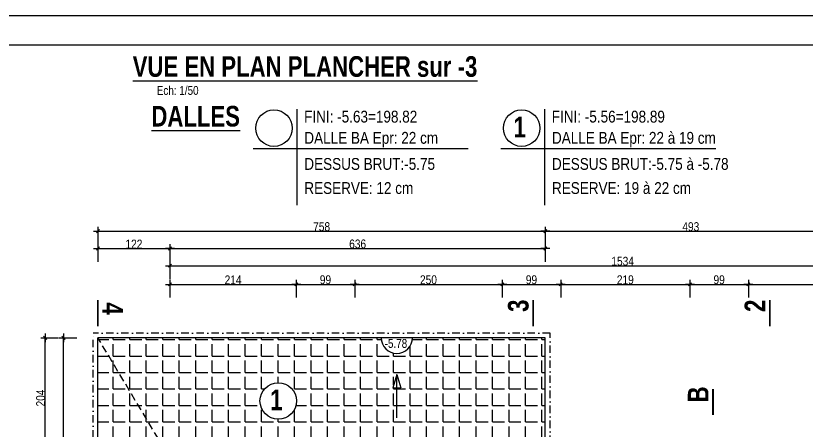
# Model space of a CAD drawing. Header units: centimetres. Extents: x 16433 to 114398, y -50094 to -12305.
# Drawn here: x 54933 to 56272, y -34576 to -33873 of the extents above; entities that cross this region are included whole.
import ezdxf
from ezdxf.enums import TextEntityAlignment as Align

# ---------------------------------------------------------------- set-up
doc = ezdxf.new("R2010")
doc.units = ezdxf.units.CM
doc.header["$LTSCALE"] = 0.5
doc.linetypes.add('CACHEX2', pattern=[19.05, 12.7, -6.35])
doc.linetypes.add('TIRETPTX2', pattern=[50.8, 25.4, -12.7, 0, -12.7])
doc.layers.get('DEFPOINTS').update_dxf_attribs({"linetype": 'CONTINUOUS'})
for name, color, linetype in [('01_cote_gen', 4, 'CONTINUOUS'), ('01_isolant ext', 2, 'TIRETPTX2'), ('01_linteaux', 2, 'CONTINUOUS'), ('01_poch_BN', 9, 'CONTINUOUS'), ('01_texte', 230, 'CONTINUOUS'), ('AA_COTES', 2, 'CONTINUOUS')]:
    doc.layers.add(name, color=color, linetype=linetype)
doc.styles.add('ARIAL NA', font='ARIALN.TTF')
doc.styles.add('impact', font='impact.ttf')
doc.styles.add('MATTE_TXT', font='arial.ttf')
doc.styles.add('STYLE2', font='ARIALN.TTF')
doc.dimstyles.new('JB50', dxfattribs={"dimscale": 0.1, "dimtxt": 150, "dimasz": 15, "dimexe": 0.1, "dimexo": 0.1, "dimgap": 0.09, "dimtad": 1, "dimdec": 1, "dimdsep": 46, "dimtxsty": 'STYLE2', "dimblk1": 'BOND_G', "dimblk2": 'BOND_D', "dimsah": 1, "dimcen": 1.5, "dimdle": 0.01, "dimse1": 1, "dimse2": 1, "dimclrd": 4, "dimclre": 2, "dimclrt": 6, "dimazin": 2, "dimtfac": 2.333333, "dimtdec": 1, "dimtix": 1, "dimtmove": 2, "dimatfit": 3, "dimldrblk": 'BOND_G', "dimfxl": 1, "dimtolj": 1, "dimtzin": 0, "dimarcsym": 0})

# ---------------------------------------------------------------- blocks, each defined once
blk = doc.blocks.new('BOND_G')
at = {"layer": 'AA_COTES', "color": 0}
for p, q in [((0, -5), (0, 15)), ((5, 0), (-5, 0)), ((1.77, 1.77), (-1.77, -1.77))]:
    blk.add_line(p, q, dxfattribs=at)
blk = doc.blocks.new('BOND_D')
at = {"layer": 'AA_COTES', "color": 0}
for p, q in [((5, 0), (-5, 0)), ((-1.77, -1.77), (1.77, 1.77)), ((0, 5), (0, -15))]:
    blk.add_line(p, q, dxfattribs=at)
blk = doc.blocks.new('*D3159')
at = {"layer": '01_cote_gen', "color": 4, "lineweight": -2, "transparency": 16777216}
blk.add_line((55195.3, -34328.5), (55406.3, -34328.5), dxfattribs=at)
at = {"layer": 'DEFPOINTS', "color": 0}
for p in [(55407.8, -34328.5), (55193.8, -34351), (55407.8, -34351)]:
    blk.add_point(p, dxfattribs=at)
at = {"layer": '01_cote_gen', "color": 4, "lineweight": -2, "transparency": 16777216, "xscale": 1.5, "yscale": 1.5, "zscale": 1.5, "rotation": 180}
blk.add_blockref('BOND_G', (55193.8, -34328.5), dxfattribs=at)
at = {"layer": '01_cote_gen', "color": 4, "lineweight": -2, "transparency": 16777216, "xscale": 1.5, "yscale": 1.5, "zscale": 1.5}
blk.add_blockref('BOND_D', (55407.8, -34328.5), dxfattribs=at)
at = {"layer": '01_cote_gen', "color": 6, "transparency": 16777216, "insert": (55300.8, -34320.9), "char_height": 15, "attachment_point": 5, "style": 'STYLE2'}
blk.add_mtext('\\A1;214', dxfattribs=at)
blk = doc.blocks.new('*D3160')
at = {"layer": '01_cote_gen', "color": 4, "lineweight": -2, "transparency": 16777216}
blk.add_line((55758.3, -34328.5), (55854.3, -34328.5), dxfattribs=at)
at = {"layer": 'DEFPOINTS', "color": 0}
for p in [(55855.8, -34328.5), (55756.8, -34351), (55855.8, -34351)]:
    blk.add_point(p, dxfattribs=at)
at = {"layer": '01_cote_gen', "color": 4, "lineweight": -2, "transparency": 16777216, "xscale": 1.5, "yscale": 1.5, "zscale": 1.5, "rotation": 180}
blk.add_blockref('BOND_G', (55756.8, -34328.5), dxfattribs=at)
at = {"layer": '01_cote_gen', "color": 4, "lineweight": -2, "transparency": 16777216, "xscale": 1.5, "yscale": 1.5, "zscale": 1.5}
blk.add_blockref('BOND_D', (55855.8, -34328.5), dxfattribs=at)
at = {"layer": '01_cote_gen', "color": 6, "transparency": 16777216, "insert": (55806.3, -34320.8), "char_height": 15, "attachment_point": 5, "style": 'STYLE2'}
blk.add_mtext('\\A1;99', dxfattribs=at)
blk = doc.blocks.new('*D3161')
at = {"layer": '01_cote_gen', "color": 4, "lineweight": -2, "transparency": 16777216}
blk.add_line((55857.3, -34328.5), (56073.3, -34328.5), dxfattribs=at)
at = {"layer": 'DEFPOINTS', "color": 0}
for p in [(56074.8, -34328.5), (55855.8, -34351), (56074.8, -34351)]:
    blk.add_point(p, dxfattribs=at)
at = {"layer": '01_cote_gen', "color": 4, "lineweight": -2, "transparency": 16777216, "xscale": 1.5, "yscale": 1.5, "zscale": 1.5, "rotation": 180}
blk.add_blockref('BOND_G', (55855.8, -34328.5), dxfattribs=at)
at = {"layer": '01_cote_gen', "color": 4, "lineweight": -2, "transparency": 16777216, "xscale": 1.5, "yscale": 1.5, "zscale": 1.5}
blk.add_blockref('BOND_D', (56074.8, -34328.5), dxfattribs=at)
at = {"layer": '01_cote_gen', "color": 6, "transparency": 16777216, "insert": (55965.3, -34320.8), "char_height": 15, "attachment_point": 5, "style": 'STYLE2'}
blk.add_mtext('\\A1;219', dxfattribs=at)
blk = doc.blocks.new('*D3162')
at = {"layer": '01_cote_gen', "color": 4, "lineweight": -2, "transparency": 16777216}
blk.add_line((56076.3, -34328.5), (56172.3, -34328.5), dxfattribs=at)
at = {"layer": 'DEFPOINTS', "color": 0}
for p in [(56173.8, -34328.5), (56074.8, -34351), (56173.8, -34351)]:
    blk.add_point(p, dxfattribs=at)
at = {"layer": '01_cote_gen', "color": 4, "lineweight": -2, "transparency": 16777216, "xscale": 1.5, "yscale": 1.5, "zscale": 1.5, "rotation": 180}
blk.add_blockref('BOND_G', (56074.8, -34328.5), dxfattribs=at)
at = {"layer": '01_cote_gen', "color": 4, "lineweight": -2, "transparency": 16777216, "xscale": 1.5, "yscale": 1.5, "zscale": 1.5}
blk.add_blockref('BOND_D', (56173.8, -34328.5), dxfattribs=at)
at = {"layer": '01_cote_gen', "color": 6, "transparency": 16777216, "insert": (56124.3, -34320.8), "char_height": 15, "attachment_point": 5, "style": 'STYLE2'}
blk.add_mtext('\\A1;99', dxfattribs=at)
blk = doc.blocks.new('*D3163')
at = {"layer": '01_cote_gen', "color": 4, "lineweight": -2, "transparency": 16777216}
blk.add_line((56175.3, -34328.5), (56464.3, -34328.5), dxfattribs=at)
at = {"layer": 'DEFPOINTS', "color": 0}
for p in [(56465.8, -34328.5), (56173.8, -34351), (56465.8, -34351)]:
    blk.add_point(p, dxfattribs=at)
at = {"layer": '01_cote_gen', "color": 4, "lineweight": -2, "transparency": 16777216, "xscale": 1.5, "yscale": 1.5, "zscale": 1.5, "rotation": 180}
blk.add_blockref('BOND_G', (56173.8, -34328.5), dxfattribs=at)
at = {"layer": '01_cote_gen', "color": 4, "lineweight": -2, "transparency": 16777216, "xscale": 1.5, "yscale": 1.5, "zscale": 1.5}
blk.add_blockref('BOND_D', (56465.8, -34328.5), dxfattribs=at)
at = {"layer": '01_cote_gen', "color": 6, "transparency": 16777216, "insert": (56319.8, -34320.8), "char_height": 15, "attachment_point": 5, "style": 'STYLE2'}
blk.add_mtext('\\A1;292', dxfattribs=at)
blk = doc.blocks.new('*D3166')
at = {"layer": '01_cote_gen', "color": 4, "lineweight": -2, "transparency": 16777216}
blk.add_line((55409.3, -34328.5), (55505.3, -34328.5), dxfattribs=at)
at = {"layer": 'DEFPOINTS', "color": 0}
for p in [(55506.8, -34328.5), (55407.8, -34351), (55506.8, -34351)]:
    blk.add_point(p, dxfattribs=at)
at = {"layer": '01_cote_gen', "color": 4, "lineweight": -2, "transparency": 16777216, "xscale": 1.5, "yscale": 1.5, "zscale": 1.5, "rotation": 180}
blk.add_blockref('BOND_G', (55407.8, -34328.5), dxfattribs=at)
at = {"layer": '01_cote_gen', "color": 4, "lineweight": -2, "transparency": 16777216, "xscale": 1.5, "yscale": 1.5, "zscale": 1.5}
blk.add_blockref('BOND_D', (55506.8, -34328.5), dxfattribs=at)
at = {"layer": '01_cote_gen', "color": 6, "transparency": 16777216, "insert": (55457.3, -34320.8), "char_height": 15, "attachment_point": 5, "style": 'STYLE2'}
blk.add_mtext('\\A1;99', dxfattribs=at)
blk = doc.blocks.new('*D3167')
at = {"layer": '01_cote_gen', "color": 4, "lineweight": -2, "transparency": 16777216}
blk.add_line((55508.3, -34328.5), (55755.3, -34328.5), dxfattribs=at)
at = {"layer": 'DEFPOINTS', "color": 0}
for p in [(55756.8, -34328.5), (55506.8, -34336), (55756.8, -34336)]:
    blk.add_point(p, dxfattribs=at)
at = {"layer": '01_cote_gen', "color": 4, "lineweight": -2, "transparency": 16777216, "xscale": 1.5, "yscale": 1.5, "zscale": 1.5, "rotation": 180}
blk.add_blockref('BOND_G', (55506.8, -34328.5), dxfattribs=at)
at = {"layer": '01_cote_gen', "color": 4, "lineweight": -2, "transparency": 16777216, "xscale": 1.5, "yscale": 1.5, "zscale": 1.5}
blk.add_blockref('BOND_D', (55756.8, -34328.5), dxfattribs=at)
at = {"layer": '01_cote_gen', "color": 6, "transparency": 16777216, "insert": (55631.8, -34320.8), "char_height": 15, "attachment_point": 5, "style": 'STYLE2'}
blk.add_mtext('\\A1;250', dxfattribs=at)
blk = doc.blocks.new('*D3172')
at = {"layer": '01_cote_gen', "color": 4, "lineweight": -2, "transparency": 16777216}
blk.add_line((55195.3, -34297), (56726.3, -34297), dxfattribs=at)
at = {"layer": 'DEFPOINTS', "color": 0}
for p in [(56727.8, -34297), (55193.8, -34321), (56727.8, -34321)]:
    blk.add_point(p, dxfattribs=at)
at = {"layer": '01_cote_gen', "color": 4, "lineweight": -2, "transparency": 16777216, "xscale": 1.5, "yscale": 1.5, "zscale": 1.5, "rotation": 180}
blk.add_blockref('BOND_G', (55193.8, -34297), dxfattribs=at)
at = {"layer": '01_cote_gen', "color": 4, "lineweight": -2, "transparency": 16777216, "xscale": 1.5, "yscale": 1.5, "zscale": 1.5}
blk.add_blockref('BOND_D', (56727.8, -34297), dxfattribs=at)
at = {"layer": '01_cote_gen', "color": 6, "transparency": 16777216, "insert": (55960.8, -34289.4), "char_height": 15, "attachment_point": 5, "style": 'STYLE2'}
blk.add_mtext('\\A1;1534', dxfattribs=at)
blk = doc.blocks.new('*D3434')
at = {"layer": '01_cote_gen', "color": 4, "lineweight": -2, "transparency": 16777216}
blk.add_line((55013.5, -34963.7), (55013.5, -34420.7), dxfattribs=at)
at = {"layer": 'DEFPOINTS', "color": 0}
for p in [(55013.5, -34419.2), (55079.3, -34419.2), (55071.3, -34965.2)]:
    blk.add_point(p, dxfattribs=at)
at = {"layer": '01_cote_gen', "color": 4, "lineweight": -2, "transparency": 16777216, "xscale": 1.5, "yscale": 1.5, "zscale": 1.5}
for name, p, rotation in [('BOND_D', (55013.5, -34419.2), 90), ('BOND_G', (55013.5, -34965.2), 270)]:
    blk.add_blockref(name, p, dxfattribs=dict(at, rotation=rotation))
at = {"layer": '01_cote_gen', "color": 6, "transparency": 16777216, "insert": (55005.8, -34692.2), "char_height": 15, "attachment_point": 5, "rotation": 90, "style": 'STYLE2'}
blk.add_mtext('\\A1;546', dxfattribs=at)
blk = doc.blocks.new('*D3436')
at = {"layer": '01_cote_gen', "color": 4, "lineweight": -2, "transparency": 16777216}
blk.add_line((54982.5, -34621.7), (54982.5, -34420.7), dxfattribs=at)
at = {"layer": 'DEFPOINTS', "color": 0}
for p in [(54982.5, -34419.2), (55036, -34419.2), (54990, -34623.2)]:
    blk.add_point(p, dxfattribs=at)
at = {"layer": '01_cote_gen', "color": 4, "lineweight": -2, "transparency": 16777216, "xscale": 1.5, "yscale": 1.5, "zscale": 1.5}
for name, p, rotation in [('BOND_D', (54982.5, -34419.2), 90), ('BOND_G', (54982.5, -34623.2), 270)]:
    blk.add_blockref(name, p, dxfattribs=dict(at, rotation=rotation))
at = {"layer": '01_cote_gen', "color": 6, "transparency": 16777216, "insert": (54974.8, -34521.2), "char_height": 15, "attachment_point": 5, "rotation": 90, "style": 'STYLE2'}
blk.add_mtext('\\A1;204', dxfattribs=at)
blk = doc.blocks.new('*D3616')
at = {"layer": '01_cote_gen', "color": 4, "lineweight": -2, "ltscale": 2, "transparency": 16777216}
blk.add_line((55073.3, -34267.7), (55192.3, -34267.7), dxfattribs=at)
at = {"layer": 'DEFPOINTS', "color": 0, "ltscale": 2}
for p in [(55193.8, -34267.7), (55071.8, -34304.2), (55193.8, -34304.5)]:
    blk.add_point(p, dxfattribs=at)
at = {"layer": '01_cote_gen', "color": 4, "lineweight": -2, "ltscale": 2, "transparency": 16777216, "xscale": 1.5, "yscale": 1.5, "zscale": 1.5, "rotation": 180}
blk.add_blockref('BOND_G', (55071.8, -34267.7), dxfattribs=at)
at = {"layer": '01_cote_gen', "color": 4, "lineweight": -2, "ltscale": 2, "transparency": 16777216, "xscale": 1.5, "yscale": 1.5, "zscale": 1.5}
blk.add_blockref('BOND_D', (55193.8, -34267.7), dxfattribs=at)
at = {"layer": '01_cote_gen', "color": 6, "ltscale": 2, "transparency": 16777216, "insert": (55132.8, -34260.2), "char_height": 15, "attachment_point": 5, "style": 'STYLE2'}
blk.add_mtext('\\A1;122', dxfattribs=at)
blk = doc.blocks.new('*D3617')
at = {"layer": '01_cote_gen', "color": 4, "lineweight": -2, "ltscale": 2, "transparency": 16777216}
blk.add_line((55195.3, -34267.7), (55828.3, -34267.7), dxfattribs=at)
at = {"layer": 'DEFPOINTS', "color": 0, "ltscale": 2}
for p in [(55829.8, -34267.7), (55193.8, -34275.2), (55829.8, -34275.2)]:
    blk.add_point(p, dxfattribs=at)
at = {"layer": '01_cote_gen', "color": 4, "lineweight": -2, "ltscale": 2, "transparency": 16777216, "xscale": 1.5, "yscale": 1.5, "zscale": 1.5, "rotation": 180}
blk.add_blockref('BOND_G', (55193.8, -34267.7), dxfattribs=at)
at = {"layer": '01_cote_gen', "color": 4, "lineweight": -2, "ltscale": 2, "transparency": 16777216, "xscale": 1.5, "yscale": 1.5, "zscale": 1.5}
blk.add_blockref('BOND_D', (55829.8, -34267.7), dxfattribs=at)
at = {"layer": '01_cote_gen', "color": 6, "ltscale": 2, "transparency": 16777216, "insert": (55511.8, -34260.1), "char_height": 15, "attachment_point": 5, "style": 'STYLE2'}
blk.add_mtext('\\A1;636', dxfattribs=at)
blk = doc.blocks.new('*D3618')
at = {"layer": '01_cote_gen', "color": 4, "lineweight": -2, "ltscale": 2, "transparency": 16777216}
blk.add_line((55073.3, -34238.4), (55828.3, -34238.4), dxfattribs=at)
at = {"layer": 'DEFPOINTS', "color": 0, "ltscale": 2}
for p in [(55829.8, -34238.4), (55829.8, -34247.7), (55071.8, -34275.2)]:
    blk.add_point(p, dxfattribs=at)
at = {"layer": '01_cote_gen', "color": 4, "lineweight": -2, "ltscale": 2, "transparency": 16777216, "xscale": 1.5, "yscale": 1.5, "zscale": 1.5, "rotation": 180}
blk.add_blockref('BOND_G', (55071.8, -34238.4), dxfattribs=at)
at = {"layer": '01_cote_gen', "color": 4, "lineweight": -2, "ltscale": 2, "transparency": 16777216, "xscale": 1.5, "yscale": 1.5, "zscale": 1.5}
blk.add_blockref('BOND_D', (55829.8, -34238.4), dxfattribs=at)
at = {"layer": '01_cote_gen', "color": 6, "ltscale": 2, "transparency": 16777216, "insert": (55450.8, -34230.8), "char_height": 15, "attachment_point": 5, "style": 'STYLE2'}
blk.add_mtext('\\A1;758', dxfattribs=at)
blk = doc.blocks.new('*D3619')
at = {"layer": '01_cote_gen', "color": 4, "lineweight": -2, "ltscale": 2, "transparency": 16777216}
blk.add_line((55831.3, -34238.4), (56321.3, -34238.4), dxfattribs=at)
at = {"layer": 'DEFPOINTS', "color": 0, "ltscale": 2}
for p in [(55829.8, -34230.9), (56322.8, -34230.9), (56322.8, -34238.4)]:
    blk.add_point(p, dxfattribs=at)
at = {"layer": '01_cote_gen', "color": 4, "lineweight": -2, "ltscale": 2, "transparency": 16777216, "xscale": 1.5, "yscale": 1.5, "zscale": 1.5, "rotation": 180}
blk.add_blockref('BOND_G', (55829.8, -34238.4), dxfattribs=at)
at = {"layer": '01_cote_gen', "color": 4, "lineweight": -2, "ltscale": 2, "transparency": 16777216, "xscale": 1.5, "yscale": 1.5, "zscale": 1.5}
blk.add_blockref('BOND_D', (56322.8, -34238.4), dxfattribs=at)
at = {"layer": '01_cote_gen', "color": 6, "ltscale": 2, "transparency": 16777216, "insert": (56076.3, -34230.8), "char_height": 15, "attachment_point": 5, "style": 'STYLE2'}
blk.add_mtext('\\A1;493', dxfattribs=at)

msp = doc.modelspace()

# ---------------------------------------------------------------- hatches: boundary and pattern name
at = {"layer": '01_poch_BN', "ltscale": 2}
h = msp.add_hatch(dxfattribs=at)
h.set_pattern_fill('ANGLE', color=256, scale=4)
h.set_pattern_definition([(0, (0, 0), (0, 27.94), [20.32, -7.62]), (90, (0, 0), (-27.94, 2e-15), [20.32, -7.62])])
h.paths.add_polyline_path([(55829.782, -34419.229), (55604.482, -34419.229, -1), (55551.714, -34419.229), (55071.782, -34419.229), (55187.817, -34613.232), (55409.805, -34613.232), (55409.805, -34623.232), (55503.065, -34623.232), (55503.065, -34611.574), (55554.43, -34611.574, -0.62215945), (55601.766, -34611.574), (55760.541, -34611.574), (55760.541, -34623.232), (55829.782, -34623.232)])
h.paths.add_polyline_path([(55571.308, -34504.124), (55578.098, -34481.423), (55584.888, -34504.124)], flags=16)
h.paths.add_polyline_path([(55408.309, -34526.216, -1), (55346.348, -34526.216, -1)], flags=16)
h.paths.add_polyline_path([(55071.782, -34419.229), (55071.782, -34686.629, -1), (55071.782, -34739.396), (55071.782, -34945.23), (55183.777, -34945.23), (55183.791, -34737.424, -0.67085443), (55183.794, -34688.599), (55183.799, -34613.232), (55187.817, -34613.232)])
h.paths.add_polyline_path([(55128.361, -34706.222), (55128.361, -34719.803), (55105.661, -34713.013)], flags=16)
h.paths.add_polyline_path([(55356.808, -34550.585), (55391.17, -34550.585), (55391.17, -34498.085), (55356.808, -34498.085)], flags=24)
h.paths.add_polyline_path([(55782.545, -34626.437), (55819.118, -34626.437), (55819.118, -34588.937), (55782.545, -34588.937)], flags=9)
h.paths.add_polyline_path([(55439.746, -34626.437), (55476.32, -34626.437), (55476.32, -34588.937), (55439.746, -34588.937)], flags=9)

# ---------------------------------------------------------------- linework, layer by layer
at = {"layer": '01_cote_gen'}
msp.add_line((58197.974, -33873.211), (52257.974, -33873.211), dxfattribs=at)
at = {"layer": '01_isolant ext'}
for p, q in [((55063.782, -34945.23), (55063.782, -34411.229)), ((55837.782, -34411.229), (55063.782, -34411.229)), ((55837.782, -34623.232), (55837.782, -34411.229))]:
    msp.add_line(p, q, dxfattribs=at)
at = {"layer": '01_linteaux'}
for p, q in [((55071.782, -34945.23), (55071.782, -34419.229)), ((55829.782, -34419.229), (55071.782, -34419.229)), ((55829.782, -34623.232), (55829.782, -34419.229))]:
    msp.add_line(p, q, dxfattribs=at)
at = {"layer": '01_linteaux', "linetype": 'CACHEX2', "ltscale": 2}
msp.add_line((55193.799, -34623.232), (55071.782, -34419.229), dxfattribs=at)
at = {"layer": '01_texte'}
for p, q in [((58147.974, -33923.211), (52307.974, -33923.211)), ((55408.782, -34031.734), (55408.782, -34194.377)), ((55828.363, -34031.734), (55828.363, -34194.377)), ((55334.61, -34098.118), (55698.936, -34098.118)), ((55754.191, -34098.118), (56118.517, -34098.118)), ((55578.098, -34481.423), (55571.308, -34504.124)), ((55578.098, -34554.553), (55578.098, -34481.423)), ((55578.098, -34481.423), (55584.888, -34504.124)), ((55571.308, -34504.124), (55584.888, -34504.124))]:
    msp.add_line(p, q, dxfattribs=at)
at = {"layer": '01_texte', "const_width": 3}
for points in [[(55071.811, -34355.17), (55071.811, -34399.422)], [(55809.013, -34355.17), (55809.013, -34399.422)], [(56210.081, -34355.17), (56210.081, -34399.422)], [(56113.886, -34550.243), (56113.886, -34505.991)]]:
    msp.add_lwpolyline(points, dxfattribs=at)
at = {"layer": '01_texte'}
for centre in [(55370.056, -34063.708), (55789.638, -34063.708), (55377.329, -34526.216)]:
    msp.add_circle(centre, 30.98, dxfattribs=at)
msp.add_arc((55578.098, -34419.229), 26.384, 180, 0, dxfattribs=at)

# ---------------------------------------------------------------- texts
at = {"layer": '01_texte', "style": 'impact'}
for s, p in [('%%UVUE EN PLAN PLANCHER sur -3', (55422.643, -33987.164)), ('%%UDALLES', (55237.438, -34071.44))]:
    msp.add_text(s, height=35, dxfattribs=at).set_placement(p, align=Align.BOTTOM_CENTER)
at = {"layer": '01_texte', "style": 'MATTE_TXT', "width": 0.8}
for s, p in [('Ech: 1/50', (55206.904, -34011.724)), ('-5.78', (55576.669, -34440.699))]:
    msp.add_text(s, height=15, dxfattribs=at).set_placement(p, align=Align.BOTTOM_CENTER)
at = {"layer": '01_texte', "style": 'ARIAL NA'}
for s, p in [('FINI: -5.63=198.82', (55421.12, -34054.172)), ('FINI: -5.56=198.89', (55840.702, -34054.172)), ('DALLE BA Epr: 22 cm', (55421.484, -34090.134)), ('DALLE BA Epr: 22 à 19 cm', (55841.065, -34090.134)), ('DESSUS BRUT:-5.75', (55421.484, -34134.379)), ('DESSUS BRUT:-5.75 à -5.78', (55841.065, -34134.379)), ('RESERVE: 12 cm', (55421.484, -34175.219)), ('RESERVE: 19 à 22 cm', (55841.065, -34175.219))]:
    msp.add_text(s, height=20, dxfattribs=at).set_placement(p)
at = {"layer": '01_texte', "style": 'impact'}
for p in [(55786.298, -34061.826), (55373.989, -34524.335)]:
    msp.add_text('1', height=35, dxfattribs=at).set_placement(p, align=Align.MIDDLE_CENTER)
for s, rotation, p in [('4', 270, (55068.958, -34369.473)), ('3', 90, (55811.866, -34364.829)), ('2', 90, (56212.934, -34364.829)), ('B', 90, (56116.739, -34515.137))]:
    msp.add_text(s, height=35, rotation=rotation, dxfattribs=at).set_placement(p, align=Align.BOTTOM_CENTER)

# ---------------------------------------------------------------- dimensions: what is measured, and where the dimension line sits
at = {"layer": '01_cote_gen', "ltscale": 2}
for base, p1, p2, picture, middle in [((55829.782, -34238.423), (55071.782, -34275.249), (55829.782, -34247.721), '*D3618', (55450.782, -34230.755)), ((56322.816, -34238.423), (55829.782, -34230.923), (56322.816, -34230.923), '*D3619', (56076.299, -34230.755)), ((55193.799, -34267.749), (55071.782, -34304.227), (55193.799, -34304.545), '*D3616', (55132.79, -34260.209)), ((55829.782, -34267.749), (55193.799, -34275.249), (55829.782, -34275.249), '*D3617', (55511.79, -34260.081))]:
    dim = msp.add_linear_dim(base=base, p1=p1, p2=p2, dimstyle='JB50', dxfattribs=at)
    dim.commit()
    dim.dimension.update_dxf_attribs({"geometry": picture, "text_midpoint": middle})
at = {"layer": '01_cote_gen'}
for base, p1, p2, picture, middle in [((56727.809, -34297.045), (55193.799, -34320.968), (56727.809, -34320.968), '*D3172', (55960.804, -34289.377)), ((55407.805, -34328.468), (55193.799, -34350.968), (55407.805, -34350.968), '*D3159', (55300.802, -34320.928)), ((55506.805, -34328.468), (55407.805, -34350.968), (55506.805, -34350.968), '*D3166', (55457.305, -34320.8)), ((55756.777, -34328.468), (55506.805, -34335.968), (55756.777, -34335.968), '*D3167', (55631.791, -34320.8)), ((55855.765, -34328.468), (55756.777, -34350.968), (55855.765, -34350.968), '*D3160', (55806.271, -34320.8)), ((56074.765, -34328.468), (55855.765, -34350.968), (56074.765, -34350.968), '*D3161', (55965.265, -34320.8)), ((56173.791, -34328.468), (56074.765, -34350.968), (56173.791, -34350.968), '*D3162', (56124.278, -34320.8)), ((56465.806, -34328.468), (56173.791, -34350.968), (56465.806, -34350.968), '*D3163', (56319.798, -34320.8))]:
    dim = msp.add_linear_dim(base=base, p1=p1, p2=p2, dimstyle='JB50', dxfattribs=at)
    dim.commit()
    dim.dimension.update_dxf_attribs({"geometry": picture, "text_midpoint": middle})
for base, p1, p2, picture, middle in [((54982.495, -34419.229), (54989.995, -34623.232), (55036.009, -34419.229), '*D3436', (54974.827, -34521.231)), ((55013.509, -34419.229), (55071.29, -34965.23), (55079.29, -34419.229), '*D3434', (55005.841, -34692.23))]:
    dim = msp.add_linear_dim(base=base, p1=p1, p2=p2, angle=90, dimstyle='JB50', dxfattribs=at)
    dim.commit()
    dim.dimension.update_dxf_attribs({"geometry": picture, "text_midpoint": middle})

doc.saveas('drawing.dxf')
